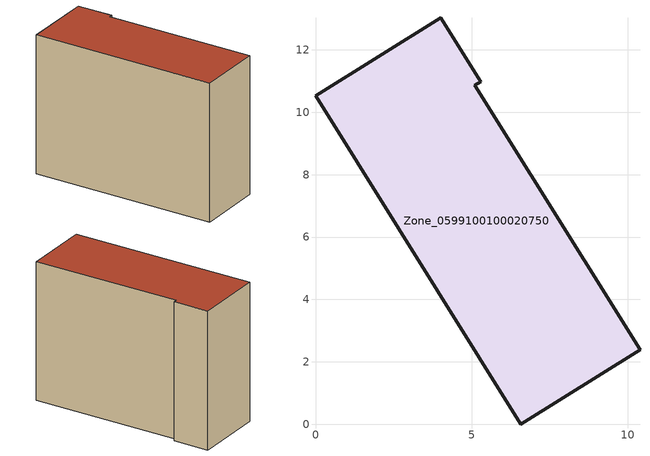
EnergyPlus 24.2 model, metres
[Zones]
Zone_0599100100020750
 floor ground (C_G): 0,10.52 4.02,13.03 5.29,10.98 5.1,10.86 10.39,2.38 6.58,0 z0
 wall outside (C_F): 6.58,0 10.39,2.38 5.1,10.86 5.29,10.98 4.02,13.03 0,10.52 6.58,0 z0:9.31
 roof outside (C_R): 4.02,13.03 0,10.52 6.58,0 10.39,2.38 5.1,10.86 5.29,10.98 z9.31
[BUILDING]
Pand.0599100100020750: North Axis=0; Terrain=City; Loads Convergence Tolerance Value=0.04; Temperature Convergence Tolerance Value=0.4; Solar Distribution=FullExterior; Maximum Number of Warmup Days=25; Minimum Number of Warmup Days=1
[Site:Location]
Rotterdam.The.Hague.AP_ZH_NLD Design_Conditions: Latitude=51.96; Longitude=4.45; Time Zone=1; Elevation=-4.5
[SITE:GROUNDTEMPERATURE:BUILDINGSURFACE]
18, 18, 18, 18, 18, 18, 18, 18, 18, 18, 18, 18
[MATERIAL] Thermal Absorptance=0.9; Solar Absorptance=0.7; Visible Absorptance=0.7
Name | Roughness | Thickness | Conductivity | Density | Specific Heat
G.TI.2015-2018 | MediumSmooth | 0.15 | 0.0428571 | 540 | 1210
F.TI.2015-2018 | Rough | 0.3 | 0.0666667 | 1920 | 840
R.TI.2015-2018 | MediumRough | 0.2 | 0.0333333 | 1500 | 1000
[CONSTRUCTION]
C_G: G.TI.2015-2018
C_F: F.TI.2015-2018
C_R: R.TI.2015-2018
[ZONE]
Zone_0599100100020750: Type=1; Multiplier=1; Ceiling Height=Autocalculate; Volume=Autocalculate; Floor Area=autocalculate; Part of Total Floor Area=Yes
[ZONEINFILTRATION:DESIGNFLOWRATE]
Infil_Zone_0599100100020750: Zone or ZoneList or Space or SpaceList=Zone_0599100100020750; Schedule=AlwaysOn; Design Flow Rate Calculation Method=Flow/Area; Flow Rate per Floor Area=0.0015; Constant Term Coefficient=1; Temperature Term Coefficient=0; Velocity Term Coefficient=0; Velocity Squared Term Coefficient=0
[HVACTEMPLATE:ZONE:IDEALLOADSAIRSYSTEM]
Zone_0599100100020750: Maximum Heating Supply Air Temperature=50; Minimum Cooling Supply Air Temperature=13; Maximum Heating Supply Air Humidity Ratio=0.0156; Minimum Cooling Supply Air Humidity Ratio=0.0077; Heating Limit=NoLimit; Cooling Limit=NoLimit; Dehumidification Control Type=ConstantSensibleHeatRatio; Cooling Sensible Heat Ratio=0.7; Dehumidification Setpoint=60; Humidification Control Type=None; Humidification Setpoint=30; Outdoor Air Method=None; Outdoor Air Flow Rate per Person=0.00944; Outdoor Air Flow Rate per Zone Floor Area=0; Outdoor Air Flow Rate per Zone=0; Demand Controlled Ventilation Type=None; Outdoor Air Economizer Type=NoEconomizer; Heat Recovery Type=None; Sensible Heat Recovery Effectiveness=0.7; Latent Heat Recovery Effectiveness=0.65
[ZONECONTROL:THERMOSTAT]
ThermostatControl_Zone_0599100100020750: Zone or ZoneList=Zone_0599100100020750; Control Type Schedule=DualSetpointControlType; Control 1=Thermostat_Zone_0599100100020750; Temperature Difference Between Cutout And Setpoint=0
[THERMOSTATSETPOINT:DUALSETPOINT]
Thermostat_Zone_0599100100020750: Heating Setpoint Temperature Schedule=HeatingSetpoint_Zone_0599100100020750; Cooling Setpoint Temperature Schedule=CoolingSetpoint_Zone_0599100100020750
[SCHEDULE:COMPACT]
HeatingSetpoint_Zone_0599100100020750: Through: 12/31, For: AllDays, Until: 24:00, 21
CoolingSetpoint_Zone_0599100100020750: Through: 12/31, For: AllDays, Until: 24:00, 24
DualSetpointControlType: Through: 12/31, For: AllDays, Until: 24:00, 4
AlwaysOn: Through: 12/31, For: AllDays, Until: 24:00, 1
